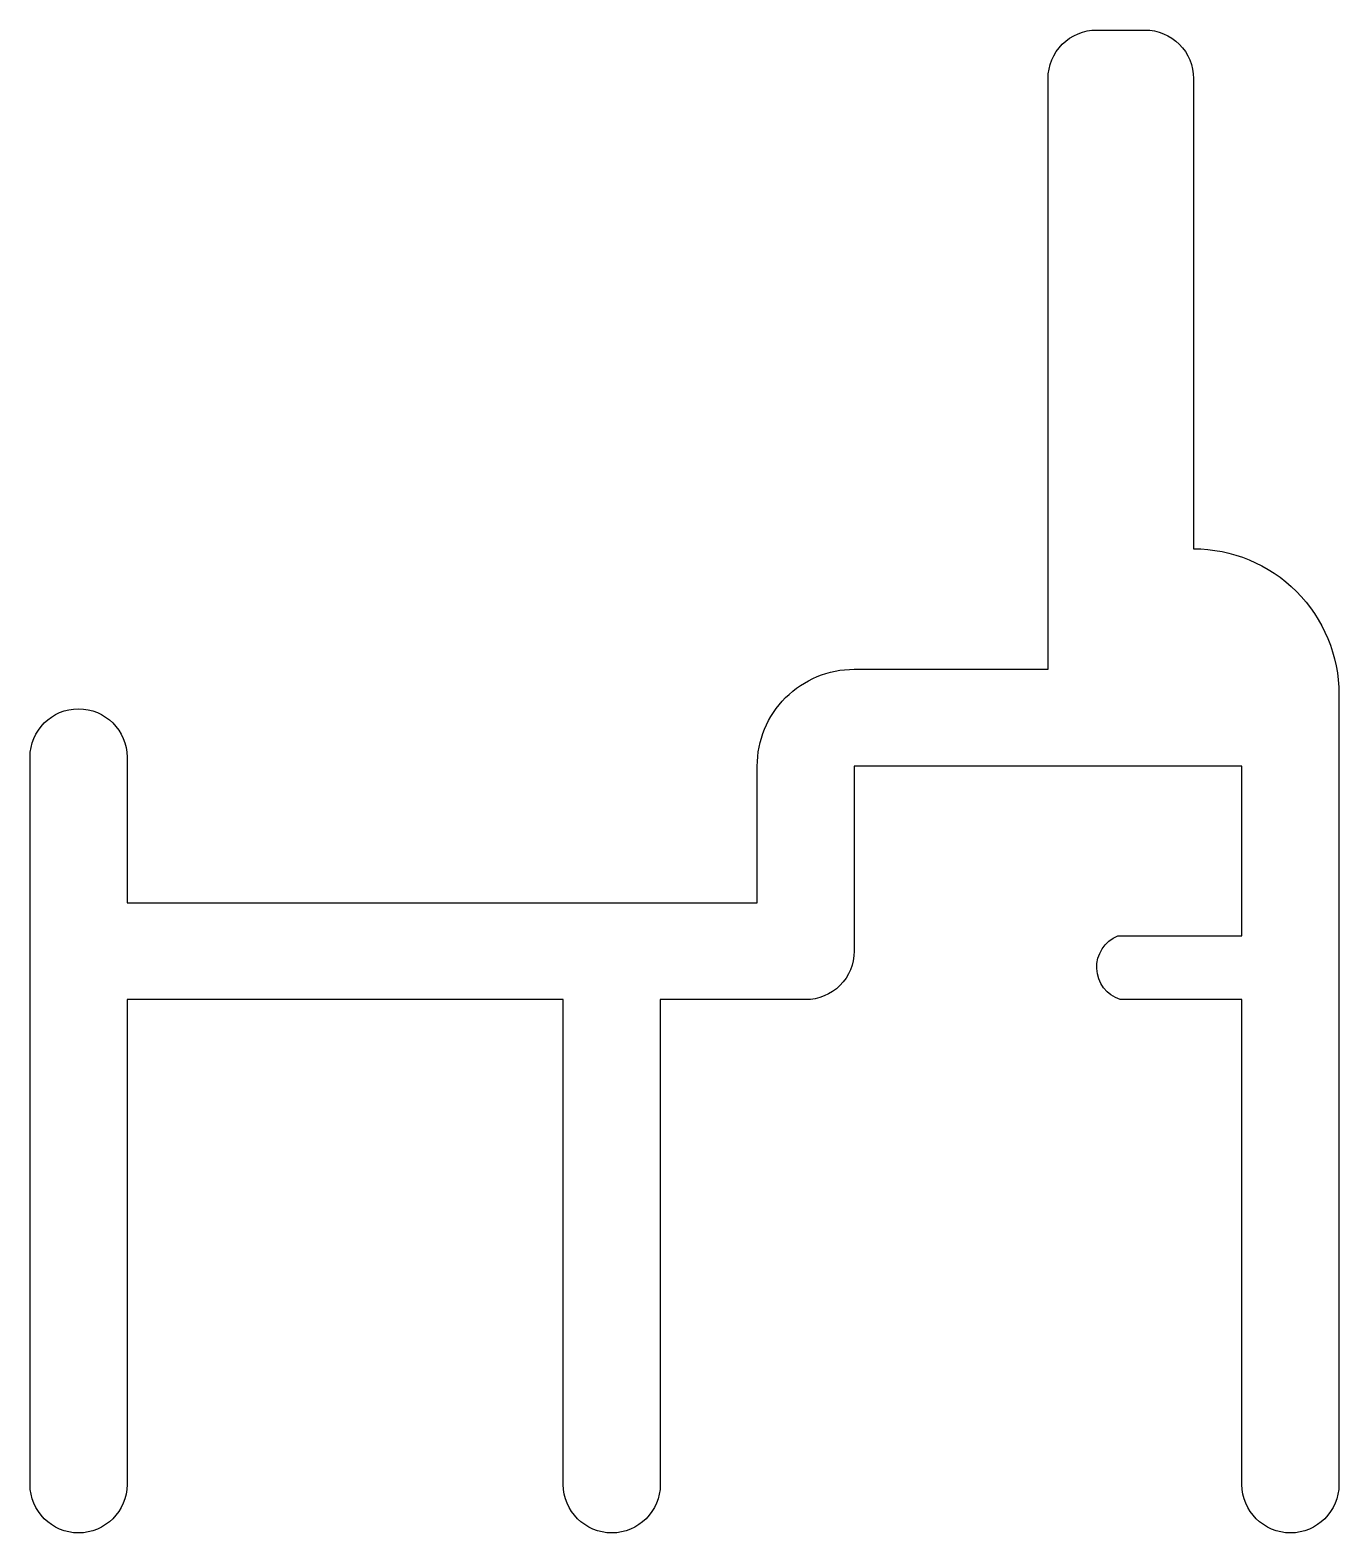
# Model space of a CAD drawing. Extents: x 50.7 to 77.7, y 255.5 to 286.5.
import ezdxf

# ---------------------------------------------------------------- set-up
doc = ezdxf.new("R2010")
doc.units = 0
doc.header["$LTSCALE"] = 15
doc.layers.get('0').update_dxf_attribs({"linetype": 'CONTINUOUS'})

msp = doc.modelspace()

# ---------------------------------------------------------------- linework, layer by layer
msp.add_lwpolyline([(63.71, 266.519), (63.71, 256.519, -1), (61.71, 256.519), (61.71, 266.519), (52.71, 266.519), (52.71, 256.519, -1), (50.71, 256.519), (50.71, 271.519, -1), (52.71, 271.519), (52.71, 268.519), (65.71, 268.519), (65.71, 271.334, -0.414214), (67.71, 273.334), (71.71, 273.334), (71.71, 285.519, -0.414214), (72.71, 286.519), (73.71, 286.519, -0.414214), (74.71, 285.519), (74.71, 275.819, -0.414214), (77.71, 272.819), (77.71, 256.519, -1), (75.71, 256.519), (75.71, 266.519), (73.2, 266.519, -0.701874), (73.15, 267.834), (75.71, 267.834), (75.71, 271.334), (67.71, 271.334), (67.71, 267.519, -0.414214), (66.71, 266.519)], format="xyb", close=True)

doc.saveas('drawing.dxf')
